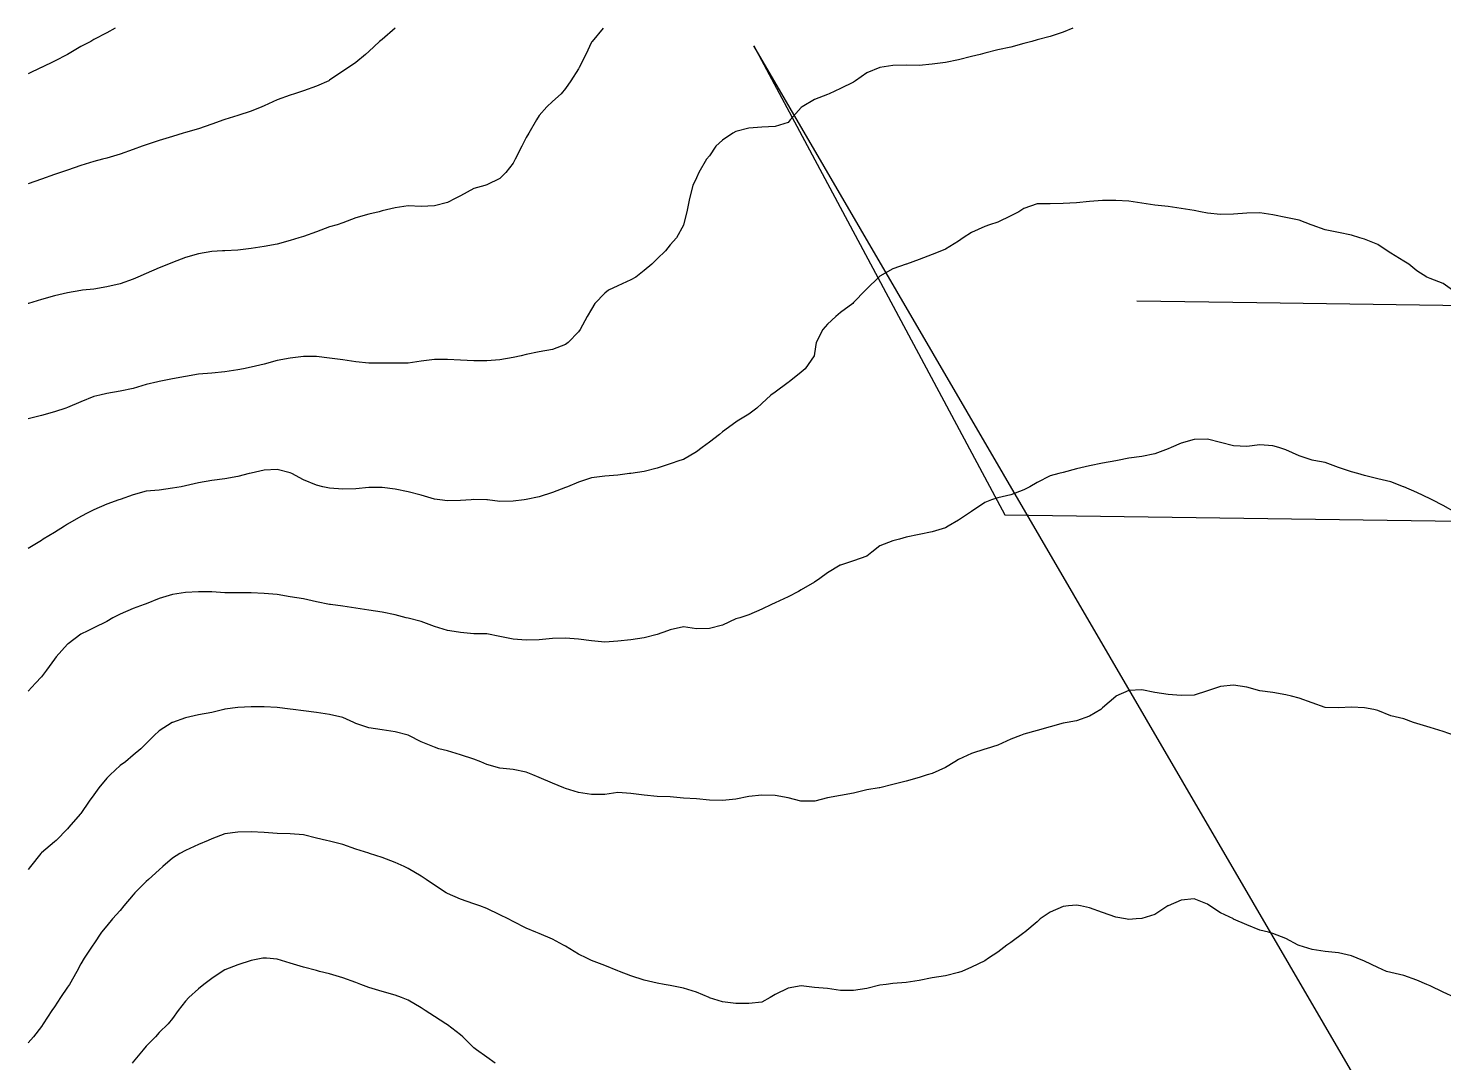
# Model space of a CAD drawing. Extents: x -921 to 579, y -863 to 637.
# Drawn here: x -921.3 to -565.9, y 377.1 to 636.9 of the extents above; entities that cross this region are included whole.
import ezdxf

# ---------------------------------------------------------------- set-up
doc = ezdxf.new("R2010")
doc.units = 0

msp = doc.modelspace()

# ---------------------------------------------------------------- linework, layer by layer
at = {"layer": 'CONTOURS'}
for points in [[(-899.4403, 636.8576, 1510), (-901.5432, 635.7507, 1510), (-904.8327, 634.0047, 1510), (-905.5551, 633.5681, 1510), (-908.1221, 632.2526, 1510), (-911.4116, 630.2963, 1510), (-911.4415, 630.2787, 1510), (-914.7011, 628.641, 1510), (-917.9906, 627.0285, 1510), (-918.0616, 626.9892, 1510), (-921.28, 625.4362, 1510)], [(-829.1731, 636.8576, 1520), (-829.1748, 636.856, 1520), (-832.4642, 634.0657, 1520), (-833.0954, 633.5681, 1520), (-835.7537, 630.9958, 1520), (-836.5757, 630.2787, 1520), (-839.0432, 628.2937, 1520), (-840.889, 626.9892, 1520), (-842.3327, 626.126, 1520), (-845.6221, 623.8158, 1520), (-845.8566, 623.6997, 1520), (-848.9116, 622.361, 1520), (-852.2011, 621.18, 1520), (-854.4331, 620.4102, 1520), (-855.4906, 620.0474, 1520), (-858.78, 618.8794, 1520), (-862.0695, 617.3683, 1520), (-862.6406, 617.1208, 1520), (-865.359, 616.0156, 1520), (-868.6485, 614.9451, 1520), (-871.9379, 613.9151, 1520), (-872.1652, 613.8313, 1520), (-875.2274, 612.7528, 1520), (-878.5169, 611.6458, 1520), (-881.8063, 610.717, 1520), (-882.3774, 610.5418, 1520), (-885.0958, 609.7057, 1520), (-888.3853, 608.6587, 1520), (-891.6748, 607.5887, 1520), (-892.6839, 607.2523, 1520), (-894.9642, 606.4482, 1520), (-898.2537, 605.256, 1520), (-901.5432, 604.2725, 1520), (-902.6815, 603.9629, 1520), (-904.8327, 603.4128, 1520), (-908.1221, 602.4004, 1520), (-911.4116, 601.2532, 1520), (-913.1786, 600.6734, 1520), (-914.7011, 600.1383, 1520), (-917.9906, 599.0101, 1520), (-921.28, 597.8083, 1520)], [(-776.9713, 636.8576, 1530), (-779.6869, 633.5681, 1530), (-779.8327, 633.3612, 1530), (-781.3171, 630.2787, 1530), (-782.9587, 626.9892, 1530), (-783.1221, 626.6879, 1530), (-785.0355, 623.6997, 1530), (-786.4116, 621.7245, 1530), (-787.5214, 620.4102, 1530), (-789.7011, 618.4885, 1530), (-791.0828, 617.1208, 1530), (-792.9906, 614.94, 1530), (-793.7015, 613.8313, 1530), (-795.6119, 610.5418, 1530), (-796.28, 609.462, 1530), (-797.4025, 607.2523, 1530), (-799.0406, 603.9629, 1530), (-799.5695, 603.0196, 1530), (-801.3552, 600.6734, 1530), (-802.859, 599.0948, 1530), (-806.1485, 597.5046, 1530), (-806.6514, 597.3839, 1530), (-809.4379, 596.6204, 1530), (-812.7274, 594.7527, 1530), (-814.1291, 594.0945, 1530), (-816.0169, 593.1274, 1530), (-819.3063, 592.3028, 1530), (-822.5958, 592.1375, 1530), (-825.8853, 592.2523, 1530), (-829.1748, 591.7828, 1530), (-832.4642, 591.0058, 1530), (-833.1981, 590.805, 1530), (-835.7537, 590.2027, 1530), (-839.0432, 589.2292, 1530), (-842.3327, 588.024, 1530), (-843.6977, 587.5155, 1530), (-845.6221, 586.9622, 1530), (-848.9116, 585.7361, 1530), (-852.2011, 584.5662, 1530), (-853.3577, 584.226, 1530), (-855.4906, 583.5878, 1530), (-858.78, 582.6621, 1530), (-862.0695, 582.0514, 1530), (-865.359, 581.5169, 1530), (-868.6485, 581.1593, 1530), (-871.9379, 580.9651, 1530), (-872.5248, 580.9366, 1530), (-875.2274, 580.8101, 1530), (-878.5169, 580.2058, 1530), (-881.8063, 579.2653, 1530), (-885.0958, 578.0485, 1530), (-886.0697, 577.6471, 1530), (-888.3853, 576.7069, 1530), (-891.6748, 575.3168, 1530), (-893.7857, 574.3576, 1530), (-894.9642, 573.8186, 1530), (-898.2537, 572.6963, 1530), (-901.5432, 571.9292, 1530), (-904.8327, 571.3789, 1530), (-907.7017, 571.0681, 1530), (-908.1221, 571.0216, 1530), (-911.4116, 570.4063, 1530), (-914.7011, 569.6781, 1530), (-917.9906, 568.7732, 1530), (-921.2243, 567.7787, 1530), (-921.28, 567.7646, 1530)], [(-659.0488, 636.8576, 1540), (-661.4116, 635.9285, 1540), (-664.7011, 634.8096, 1540), (-667.9906, 633.9428, 1540), (-669.2981, 633.5681, 1540), (-671.28, 633.0137, 1540), (-674.5695, 632.1474, 1540), (-677.859, 631.4167, 1540), (-681.1485, 630.598, 1540), (-682.2467, 630.2787, 1540), (-684.4379, 629.741, 1540), (-687.7274, 628.9003, 1540), (-691.0169, 628.2329, 1540), (-694.3063, 627.8199, 1540), (-697.5958, 627.5404, 1540), (-700.8853, 627.6384, 1540), (-704.1748, 627.5526, 1540), (-707.4642, 626.9913, 1540), (-707.4706, 626.9892, 1540), (-710.7537, 625.7049, 1540), (-713.6024, 623.6997, 1540), (-714.0432, 623.3474, 1540), (-717.3327, 621.7646, 1540), (-720.1617, 620.4102, 1540), (-720.6221, 620.2529, 1540), (-723.9116, 618.9976, 1540), (-726.9753, 617.1208, 1540), (-727.2011, 616.9323, 1540), (-729.9645, 613.8313, 1540), (-730.4906, 613.2283, 1540), (-733.78, 612.1865, 1540), (-737.0695, 612.0051, 1540), (-740.359, 611.7766, 1540), (-743.6485, 610.9721, 1540), (-744.392, 610.5418, 1540), (-746.9379, 608.7881, 1540), (-748.6106, 607.2523, 1540), (-750.2274, 604.8465, 1540), (-751, 603.9629, 1540), (-752.9096, 600.6734, 1540), (-753.5169, 599.2879, 1540), (-754.392, 597.3839, 1540), (-755.2893, 594.0945, 1540), (-755.8988, 590.805, 1540), (-756.7445, 587.5155, 1540), (-756.8063, 587.3814, 1540), (-758.537, 584.226, 1540), (-760.0958, 582.4488, 1540), (-761.2706, 580.9366, 1540), (-763.3853, 578.9727, 1540), (-764.7588, 577.6471, 1540), (-766.6748, 575.9904, 1540), (-768.7017, 574.3576, 1540), (-769.9642, 573.673, 1540), (-773.2537, 572.2004, 1540), (-775.6099, 571.0681, 1540), (-776.5432, 570.3682, 1540), (-779.0629, 567.7787, 1540), (-779.8327, 566.316, 1540), (-780.9752, 564.4892, 1540), (-782.7077, 561.1997, 1540), (-783.1221, 560.6058, 1540), (-785.7292, 557.9102, 1540), (-786.4116, 557.4622, 1540), (-789.7011, 556.204, 1540), (-792.9906, 555.5877, 1540), (-796.28, 554.9614, 1540), (-797.523, 554.6208, 1540), (-799.5695, 554.1624, 1540), (-802.859, 553.5863, 1540), (-806.1485, 553.3104, 1540), (-809.4379, 553.3387, 1540), (-812.7274, 553.4868, 1540), (-816.0169, 553.6648, 1540), (-819.3063, 553.6649, 1540), (-822.5958, 553.2739, 1540), (-825.8853, 552.7188, 1540), (-829.1748, 552.7492, 1540), (-832.4642, 552.7208, 1540), (-835.7537, 552.7892, 1540), (-839.0432, 553.0669, 1540), (-842.3327, 553.6176, 1540), (-845.6221, 553.9794, 1540), (-848.9116, 554.414, 1540), (-852.2011, 554.4248, 1540), (-855.4906, 553.9903, 1540), (-858.78, 553.4295, 1540), (-862.0695, 552.4968, 1540), (-865.359, 551.7116, 1540), (-867.2876, 551.3313, 1540), (-868.6485, 551.0467, 1540), (-871.9379, 550.5574, 1540), (-875.2274, 550.2593, 1540), (-878.5169, 550.0123, 1540), (-881.8063, 549.4459, 1540), (-885.0958, 548.8128, 1540), (-888.3853, 548.1204, 1540), (-888.7379, 548.0418, 1540), (-891.6748, 547.3861, 1540), (-894.9642, 546.4247, 1540), (-898.2537, 545.6987, 1540), (-901.5432, 545.1094, 1540), (-903.3159, 544.7523, 1540), (-904.8327, 544.412, 1540), (-908.1221, 543.0142, 1540), (-911.4116, 541.599, 1540), (-911.8331, 541.4629, 1540), (-914.7011, 540.5117, 1540), (-917.9906, 539.6459, 1540), (-921.28, 538.8185, 1540)], [(-563.6403, 571.0681, 1550), (-566.0169, 572.7432, 1550), (-569.3063, 573.9823, 1550), (-570.0884, 574.3576, 1550), (-572.5958, 575.9525, 1550), (-574.6482, 577.6471, 1550), (-575.8853, 578.4071, 1550), (-579.1748, 580.4034, 1550), (-580.0524, 580.9366, 1550), (-582.4642, 582.5348, 1550), (-585.7537, 583.8721, 1550), (-586.9832, 584.226, 1550), (-589.0432, 584.9218, 1550), (-592.3327, 585.5705, 1550), (-595.6221, 586.2059, 1550), (-598.9116, 587.4228, 1550), (-599.1498, 587.5155, 1550), (-602.2011, 588.6653, 1550), (-605.4906, 589.3475, 1550), (-608.78, 589.9817, 1550), (-612.0695, 590.5076, 1550), (-615.359, 590.4006, 1550), (-618.6485, 590.2031, 1550), (-621.9379, 590.1239, 1550), (-625.2274, 590.4366, 1550), (-626.9799, 590.805, 1550), (-628.5169, 591.0776, 1550), (-631.8063, 591.5871, 1550), (-635.0958, 592.09, 1550), (-638.3853, 592.448, 1550), (-641.6748, 592.9285, 1550), (-644.9642, 593.4641, 1550), (-648.2537, 593.5947, 1550), (-651.5432, 593.6261, 1550), (-654.8327, 593.3269, 1550), (-658.1221, 593.0035, 1550), (-661.4116, 592.8269, 1550), (-664.7011, 592.7491, 1550), (-667.9906, 592.7416, 1550), (-671.28, 591.6266, 1550), (-672.5381, 590.805, 1550), (-674.5695, 589.7234, 1550), (-677.859, 588.1335, 1550), (-679.9487, 587.5155, 1550), (-681.1485, 587.0935, 1550), (-684.4379, 585.6155, 1550), (-686.5603, 584.226, 1550), (-687.7274, 583.4325, 1550), (-691.0169, 581.352, 1550), (-691.9496, 580.9366, 1550), (-694.3063, 580.0084, 1550), (-697.5958, 578.7755, 1550), (-700.7655, 577.6471, 1550), (-700.8853, 577.6089, 1550), (-704.1748, 576.4217, 1550), (-707.4642, 574.5833, 1550), (-707.7508, 574.3576, 1550), (-710.7537, 571.3957, 1550), (-711.069, 571.0681, 1550), (-714.0432, 567.9642, 1550), (-714.2807, 567.7787, 1550), (-717.3327, 565.5164, 1550), (-718.5441, 564.4892, 1550), (-720.6221, 562.5616, 1550), (-721.7602, 561.1997, 1550), (-723.4934, 557.9102, 1550), (-723.9116, 555.1683, 1550), (-724.0006, 554.6208, 1550), (-726.2007, 551.3313, 1550), (-727.2011, 550.5021, 1550), (-730.231, 548.0418, 1550), (-730.4906, 547.8617, 1550), (-733.78, 545.5087, 1550), (-734.7987, 544.7523, 1550), (-737.0695, 542.5956, 1550), (-738.3611, 541.4629, 1550), (-740.359, 539.9413, 1550), (-743.2713, 538.1734, 1550), (-743.6485, 537.9457, 1550), (-746.9379, 535.5387, 1550), (-747.7254, 534.8839, 1550), (-750.2274, 532.93, 1550), (-752.0537, 531.5945, 1550), (-753.5169, 530.5087, 1550), (-756.8063, 528.5789, 1550), (-757.6514, 528.305, 1550), (-760.0958, 527.4935, 1550), (-763.3853, 526.3986, 1550), (-766.6748, 525.5915, 1550), (-769.9642, 525.0671, 1550), (-770.3329, 525.0155, 1550), (-773.2537, 524.6654, 1550), (-776.5432, 524.3433, 1550), (-779.8327, 523.9321, 1550), (-783.1221, 522.8716, 1550), (-785.8842, 521.726, 1550), (-786.4116, 521.4911, 1550), (-789.7011, 520.2503, 1550), (-792.9906, 519.1822, 1550), (-796.28, 518.5106, 1550), (-796.7471, 518.4366, 1550), (-799.5695, 518.0895, 1550), (-802.859, 518.0551, 1550), (-806.0006, 518.4366, 1550), (-806.1485, 518.4555, 1550), (-809.4379, 518.4836, 1550), (-810.0446, 518.4366, 1550), (-812.7274, 518.238, 1550), (-816.0169, 518.2053, 1550), (-817.9431, 518.4366, 1550), (-819.3063, 518.6396, 1550), (-822.5958, 519.6449, 1550), (-825.8853, 520.4765, 1550), (-829.1748, 521.1258, 1550), (-832.4642, 521.5443, 1550), (-835.7537, 521.5499, 1550), (-839.0432, 521.1741, 1550), (-842.3327, 521.08, 1550), (-845.6221, 521.382, 1550), (-847.3084, 521.726, 1550), (-848.9116, 522.1401, 1550), (-852.2011, 523.4887, 1550), (-855.1363, 525.0155, 1550), (-855.4906, 525.1947, 1550), (-858.78, 526.0514, 1550), (-862.0695, 525.8956, 1550), (-865.359, 525.1516, 1550), (-865.8046, 525.0155, 1550), (-868.6485, 524.2819, 1550), (-871.9379, 523.6935, 1550), (-875.2274, 523.3229, 1550), (-878.5169, 522.6741, 1550), (-881.8063, 521.9426, 1550), (-882.9331, 521.726, 1550), (-885.0958, 521.3313, 1550), (-888.3853, 520.8807, 1550), (-891.6748, 520.6217, 1550), (-894.9642, 519.6817, 1550), (-898.2537, 518.5387, 1550), (-898.5133, 518.4366, 1550), (-901.5432, 517.3521, 1550), (-904.8327, 515.8987, 1550), (-906.3427, 515.1471, 1550), (-908.1221, 514.2407, 1550), (-911.4116, 512.2924, 1550), (-912.1508, 511.8576, 1550), (-914.7011, 510.2675, 1550), (-917.5112, 508.5681, 1550), (-917.9906, 508.2353, 1550), (-921.28, 506.1913, 1550)], [(-562.7274, 515.1968, 1560), (-566.0169, 517.0317, 1560), (-568.7543, 518.4366, 1560), (-569.3063, 518.6992, 1560), (-572.5958, 520.2562, 1560), (-575.8853, 521.6768, 1560), (-576.0229, 521.726, 1560), (-579.1748, 522.9707, 1560), (-582.4642, 523.7392, 1560), (-585.7537, 524.5519, 1560), (-587.4571, 525.0155, 1560), (-589.0432, 525.4591, 1560), (-592.3327, 526.5548, 1560), (-595.6221, 527.7708, 1560), (-598.4994, 528.305, 1560), (-598.9116, 528.4024, 1560), (-602.2011, 529.4828, 1560), (-605.4906, 530.9768, 1560), (-607.2631, 531.5945, 1560), (-608.78, 531.9784, 1560), (-612.0695, 532.2327, 1560), (-615.359, 531.8286, 1560), (-618.6485, 532.018, 1560), (-621.9379, 532.8162, 1560), (-625.2274, 533.6673, 1560), (-628.5169, 533.5699, 1560), (-631.8063, 532.6633, 1560), (-634.2835, 531.5945, 1560), (-635.0958, 531.2164, 1560), (-638.3853, 530.0212, 1560), (-641.6748, 529.3346, 1560), (-644.9642, 528.8998, 1560), (-647.794, 528.305, 1560), (-648.2537, 528.222, 1560), (-651.5432, 527.6367, 1560), (-654.8327, 526.9833, 1560), (-658.1221, 526.2199, 1560), (-661.4116, 525.3139, 1560), (-662.4892, 525.0155, 1560), (-664.7011, 524.4889, 1560), (-667.9906, 522.7967, 1560), (-669.819, 521.726, 1560), (-671.28, 520.9211, 1560), (-674.5695, 519.6965, 1560), (-677.859, 518.9113, 1560), (-679.4147, 518.4366, 1560), (-681.1485, 517.7554, 1560), (-684.4379, 515.5075, 1560), (-684.9203, 515.1471, 1560), (-687.7274, 513.3558, 1560), (-690.2879, 511.8576, 1560), (-691.0169, 511.3993, 1560), (-694.3063, 510.4121, 1560), (-697.5958, 509.7019, 1560), (-700.8853, 509.0435, 1560), (-702.5636, 508.5681, 1560), (-704.1748, 508.1547, 1560), (-707.4642, 506.8649, 1560), (-709.464, 505.2787, 1560), (-710.7537, 504.2568, 1560), (-714.0432, 503.115, 1560), (-717.3327, 502.0246, 1560), (-717.3968, 501.9892, 1560), (-720.6221, 500.1395, 1560), (-722.5319, 498.6997, 1560), (-723.9116, 497.7598, 1560), (-727.2011, 495.7942, 1560), (-727.8832, 495.4102, 1560), (-730.4906, 494.0582, 1560), (-733.78, 492.548, 1560), (-734.6679, 492.1208, 1560), (-737.0695, 490.9721, 1560), (-740.359, 489.5768, 1560), (-742.647, 488.8313, 1560), (-743.6485, 488.5131, 1560), (-746.9379, 486.9348, 1560), (-750.2274, 486.0957, 1560), (-753.5169, 486.0596, 1560), (-756.8063, 486.5002, 1560), (-760.0958, 485.7507, 1560), (-760.7805, 485.5418, 1560), (-763.3853, 484.6514, 1560), (-766.6748, 483.7919, 1560), (-769.9642, 483.2979, 1560), (-773.2537, 482.9175, 1560), (-776.5432, 482.6962, 1560), (-779.8327, 482.9991, 1560), (-783.1221, 483.4026, 1560), (-786.4116, 483.6743, 1560), (-789.7011, 483.6428, 1560), (-792.9906, 483.2375, 1560), (-796.28, 483.1701, 1560), (-799.5695, 483.4787, 1560), (-802.859, 484.0854, 1560), (-806.1485, 484.7564, 1560), (-809.4379, 484.7678, 1560), (-812.7274, 485.0997, 1560), (-815.4061, 485.5418, 1560), (-816.0169, 485.6466, 1560), (-819.3063, 486.5969, 1560), (-822.5958, 487.8448, 1560), (-825.8853, 488.7045, 1560), (-826.4323, 488.8313, 1560), (-829.1748, 489.5111, 1560), (-832.4642, 490.1815, 1560), (-835.7537, 490.749, 1560), (-839.0432, 491.2067, 1560), (-842.3327, 491.6903, 1560), (-845.397, 492.1208, 1560), (-845.6221, 492.1541, 1560), (-848.9116, 492.8141, 1560), (-852.2011, 493.5494, 1560), (-855.4906, 494.109, 1560), (-858.78, 494.678, 1560), (-862.0695, 494.9418, 1560), (-865.359, 495.04, 1560), (-868.6485, 495.069, 1560), (-871.9379, 495.1153, 1560), (-875.2274, 495.3598, 1560), (-878.5169, 495.3671, 1560), (-881.8063, 495.1748, 1560), (-885.0958, 494.6278, 1560), (-888.3853, 493.6937, 1560), (-891.6748, 492.3194, 1560), (-892.1998, 492.1208, 1560), (-894.9642, 491.1328, 1560), (-898.2537, 489.7022, 1560), (-900.0369, 488.8313, 1560), (-901.5432, 487.9029, 1560), (-904.8327, 486.2916, 1560), (-906.3704, 485.5418, 1560), (-908.1221, 484.68, 1560), (-911.3035, 482.2523, 1560), (-911.4116, 482.1567, 1560), (-914.2861, 478.9629, 1560), (-914.7011, 478.4339, 1560), (-916.7204, 475.6734, 1560), (-917.9906, 473.9905, 1560), (-919.4756, 472.3839, 1560), (-921.28, 470.3823, 1560)], [(-563.149, 459.226, 1570), (-566.0169, 460.2627, 1570), (-569.3063, 461.2194, 1570), (-572.5958, 462.2463, 1570), (-573.4434, 462.5155, 1570), (-575.8853, 463.45, 1570), (-579.1748, 464.1991, 1570), (-582.4642, 465.5129, 1570), (-583.4451, 465.805, 1570), (-585.7537, 466.2168, 1570), (-589.0432, 466.3519, 1570), (-592.3327, 466.1948, 1570), (-595.6221, 466.298, 1570), (-598.9116, 467.4218, 1570), (-602.2011, 468.5885, 1570), (-604.1178, 469.0945, 1570), (-605.4906, 469.4649, 1570), (-608.78, 470.0552, 1570), (-612.0695, 470.4889, 1570), (-615.359, 471.3857, 1570), (-618.6485, 471.8571, 1570), (-621.9379, 471.5822, 1570), (-625.2274, 470.4935, 1570), (-628.5169, 469.3832, 1570), (-631.8063, 469.3009, 1570), (-635.0958, 469.5247, 1570), (-638.3853, 470.0848, 1570), (-641.6748, 470.7391, 1570), (-644.9642, 470.5608, 1570), (-648.208, 469.0945, 1570), (-648.2537, 469.0629, 1570), (-651.5432, 466.1539, 1570), (-652.0062, 465.805, 1570), (-654.8327, 464.1372, 1570), (-658.1221, 462.923, 1570), (-660.4697, 462.5155, 1570), (-661.4116, 462.3579, 1570), (-664.7011, 461.3851, 1570), (-667.9906, 460.4651, 1570), (-671.28, 459.5559, 1570), (-672.1811, 459.226, 1570), (-674.5695, 458.2888, 1570), (-677.859, 456.7846, 1570), (-680.7559, 455.9366, 1570), (-681.1485, 455.8252, 1570), (-684.4379, 454.7648, 1570), (-687.7274, 453.2029, 1570), (-688.677, 452.6471, 1570), (-691.0169, 451.1969, 1570), (-694.3063, 449.7444, 1570), (-695.5553, 449.3576, 1570), (-697.5958, 448.7298, 1570), (-700.8853, 447.8138, 1570), (-704.1748, 446.9273, 1570), (-707.4642, 446.0918, 1570), (-707.6145, 446.0681, 1570), (-710.7537, 445.57, 1570), (-714.0432, 444.7686, 1570), (-717.3327, 444.1499, 1570), (-720.6221, 443.5954, 1570), (-723.7774, 442.7787, 1570), (-723.9116, 442.7464, 1570), (-727.2011, 442.7448, 1570), (-727.3238, 442.7787, 1570), (-730.4906, 443.6234, 1570), (-733.78, 444.1985, 1570), (-737.0695, 444.2757, 1570), (-740.359, 443.9284, 1570), (-743.6485, 443.296, 1570), (-746.9379, 442.9219, 1570), (-750.2274, 442.9648, 1570), (-753.5169, 443.3297, 1570), (-756.8063, 443.5419, 1570), (-760.0958, 443.8078, 1570), (-763.3853, 443.9467, 1570), (-766.6748, 444.2348, 1570), (-769.9642, 444.6436, 1570), (-773.2537, 444.9193, 1570), (-776.5432, 444.4596, 1570), (-779.8327, 444.4232, 1570), (-783.1221, 444.9548, 1570), (-786.4116, 445.935, 1570), (-786.8089, 446.0681, 1570), (-789.7011, 447.2921, 1570), (-792.9906, 448.6872, 1570), (-794.5667, 449.3576, 1570), (-796.28, 450.0257, 1570), (-799.5695, 450.6718, 1570), (-802.859, 451.0365, 1570), (-806.1485, 451.9915, 1570), (-807.6692, 452.6471, 1570), (-809.4379, 453.3353, 1570), (-812.7274, 454.4253, 1570), (-816.0169, 455.3848, 1570), (-818.1794, 455.9366, 1570), (-819.3063, 456.3015, 1570), (-822.5958, 457.6187, 1570), (-825.741, 459.226, 1570), (-825.8853, 459.2908, 1570), (-829.1748, 460.1888, 1570), (-832.4642, 460.7081, 1570), (-835.7537, 461.1957, 1570), (-839.0432, 462.2619, 1570), (-839.5838, 462.5155, 1570), (-842.3327, 463.7739, 1570), (-845.6221, 464.5335, 1570), (-848.9116, 465.0183, 1570), (-852.2011, 465.4722, 1570), (-854.774, 465.805, 1570), (-855.4906, 465.8982, 1570), (-858.78, 466.2888, 1570), (-862.0695, 466.4809, 1570), (-865.359, 466.4692, 1570), (-868.6485, 466.2907, 1570), (-871.9379, 465.8819, 1570), (-872.2232, 465.805, 1570), (-875.2274, 465.0083, 1570), (-878.5169, 464.4092, 1570), (-881.8063, 463.7098, 1570), (-885.0958, 462.5344, 1570), (-885.1259, 462.5155, 1570), (-888.3853, 460.3831, 1570), (-889.715, 459.226, 1570), (-891.6748, 457.2123, 1570), (-893.0141, 455.9366, 1570), (-894.9642, 454.2937, 1570), (-896.8941, 452.6471, 1570), (-898.2537, 451.6718, 1570), (-900.739, 449.3576, 1570), (-901.5432, 448.5373, 1570), (-903.5696, 446.0681, 1570), (-904.8327, 444.3529, 1570), (-906.0094, 442.7787, 1570), (-908.1221, 439.6808, 1570), (-908.267, 439.4892, 1570), (-911.096, 436.1997, 1570), (-911.4116, 435.8028, 1570), (-914.2738, 432.9102, 1570), (-914.7011, 432.5155, 1570), (-917.9906, 429.7513, 1570), (-918.1121, 429.6208, 1570), (-920.7518, 426.3313, 1570), (-921.28, 425.5963, 1570)], [(-563.0972, 393.4366, 1580), (-566.0169, 394.7825, 1580), (-569.3063, 396.3862, 1580), (-570.1008, 396.726, 1580), (-572.5958, 397.7691, 1580), (-575.8853, 398.9876, 1580), (-579.1748, 399.6882, 1580), (-580.2261, 400.0155, 1580), (-582.4642, 400.9644, 1580), (-585.7537, 402.5572, 1580), (-587.6223, 403.305, 1580), (-589.0432, 403.9239, 1580), (-592.3327, 404.6984, 1580), (-595.6221, 405.0046, 1580), (-598.9116, 405.536, 1580), (-602.2011, 406.5017, 1580), (-602.4306, 406.5945, 1580), (-605.4906, 408.2681, 1580), (-608.78, 409.5381, 1580), (-609.9101, 409.8839, 1580), (-612.0695, 410.3913, 1580), (-615.359, 411.6788, 1580), (-618.6485, 413.1543, 1580), (-618.6941, 413.1734, 1580), (-621.9379, 414.7496, 1580), (-624.6047, 416.4629, 1580), (-625.2274, 416.9274, 1580), (-628.5169, 418.2095, 1580), (-631.8063, 417.8914, 1580), (-635.0958, 416.4773, 1580), (-635.1223, 416.4629, 1580), (-638.3853, 414.2949, 1580), (-641.6748, 413.306, 1580), (-643.0745, 413.1734, 1580), (-644.9642, 413.0172, 1580), (-645.8055, 413.1734, 1580), (-648.2537, 413.6534, 1580), (-651.5432, 414.8268, 1580), (-654.8327, 415.9369, 1580), (-657.117, 416.4629, 1580), (-658.1221, 416.613, 1580), (-660.1266, 416.4629, 1580), (-661.4116, 416.3418, 1580), (-664.7011, 414.8503, 1580), (-667.2059, 413.1734, 1580), (-667.9906, 412.478, 1580), (-671.0466, 409.8839, 1580), (-671.28, 409.6974, 1580), (-674.5695, 407.2619, 1580), (-675.595, 406.5945, 1580), (-677.859, 404.7939, 1580), (-680.216, 403.305, 1580), (-681.1485, 402.6964, 1580), (-684.4379, 401.0555, 1580), (-686.8931, 400.0155, 1580), (-687.7274, 399.7058, 1580), (-691.0169, 398.9239, 1580), (-694.3063, 398.4045, 1580), (-697.5958, 397.7066, 1580), (-700.8853, 397.2326, 1580), (-704.1748, 396.9566, 1580), (-705.8959, 396.726, 1580), (-707.4642, 396.5122, 1580), (-710.7537, 395.7262, 1580), (-714.0432, 395.2023, 1580), (-717.3327, 395.1728, 1580), (-720.6221, 395.7132, 1580), (-723.9116, 395.975, 1580), (-727.2011, 396.3555, 1580), (-730.4906, 395.7774, 1580), (-733.78, 394.1925, 1580), (-735.0404, 393.4366, 1580), (-737.0695, 392.2452, 1580), (-740.359, 391.9469, 1580), (-743.6485, 391.9377, 1580), (-746.9379, 392.3632, 1580), (-750.2274, 393.3949, 1580), (-750.3158, 393.4366, 1580), (-753.5169, 394.8163, 1580), (-756.8063, 395.8099, 1580), (-760.0958, 396.4423, 1580), (-761.6381, 396.726, 1580), (-763.3853, 397.04, 1580), (-766.6748, 397.8375, 1580), (-769.9642, 398.9033, 1580), (-772.8674, 400.0155, 1580), (-773.2537, 400.1627, 1580), (-776.5432, 401.4675, 1580), (-779.8327, 402.7308, 1580), (-781.0781, 403.305, 1580), (-783.1221, 404.2969, 1580), (-786.4116, 406.3102, 1580), (-786.8841, 406.5945, 1580), (-789.7011, 408.1155, 1580), (-792.9906, 409.5305, 1580), (-793.8806, 409.8839, 1580), (-796.28, 410.8281, 1580), (-799.5695, 412.5469, 1580), (-800.7661, 413.1734, 1580), (-802.859, 414.2065, 1580), (-806.1485, 415.7785, 1580), (-807.8718, 416.4629, 1580), (-809.4379, 416.9825, 1580), (-812.7274, 418.1129, 1580), (-816.0169, 419.5394, 1580), (-816.401, 419.7523, 1580), (-819.3063, 421.6547, 1580), (-821.3484, 423.0418, 1580), (-822.5958, 423.9601, 1580), (-825.8853, 425.8465, 1580), (-826.8909, 426.3313, 1580), (-829.1748, 427.3436, 1580), (-832.4642, 428.6326, 1580), (-835.5746, 429.6208, 1580), (-835.7537, 429.6728, 1580), (-839.0432, 430.7258, 1580), (-842.3327, 431.8594, 1580), (-845.6221, 432.7279, 1580), (-846.3699, 432.9102, 1580), (-848.9116, 433.4952, 1580), (-852.2011, 434.2817, 1580), (-855.4906, 434.5462, 1580), (-858.78, 434.6663, 1580), (-862.0695, 434.9051, 1580), (-865.359, 435.0933, 1580), (-868.6485, 434.9919, 1580), (-871.9379, 434.5683, 1580), (-875.2274, 433.3183, 1580), (-876.1584, 432.9102, 1580), (-878.5169, 431.8322, 1580), (-881.8063, 430.3354, 1580), (-883.2255, 429.6208, 1580), (-885.0958, 428.4283, 1580), (-887.4768, 426.3313, 1580), (-888.3853, 425.503, 1580), (-891.0736, 423.0418, 1580), (-891.6748, 422.5642, 1580), (-894.5147, 419.7523, 1580), (-894.9642, 419.2674, 1580), (-897.2656, 416.4629, 1580), (-898.2537, 415.2775, 1580), (-900.1042, 413.1734, 1580), (-901.5432, 411.4839, 1580), (-902.8993, 409.8839, 1580), (-904.8327, 406.9504, 1580), (-905.0385, 406.5945, 1580), (-907.2577, 403.305, 1580), (-908.1221, 401.8676, 1580), (-909.0648, 400.0155, 1580), (-910.9496, 396.726, 1580), (-911.4116, 396.0475, 1580), (-913.1835, 393.4366, 1580), (-914.7011, 391.1395, 1580), (-915.366, 390.1471, 1580), (-917.5243, 386.8576, 1580), (-917.9906, 386.1755, 1580), (-919.9848, 383.5681, 1580), (-921.28, 382.0832, 1580)], [(-804.0162, 376.9892, 1590), (-806.1485, 378.4482, 1590), (-808.753, 380.2787, 1590), (-809.4379, 380.8442, 1590), (-812.1385, 383.5681, 1590), (-812.7274, 384.0477, 1590), (-816.0169, 386.601, 1590), (-816.4039, 386.8576, 1590), (-819.3063, 388.6653, 1590), (-821.6245, 390.1471, 1590), (-822.5958, 390.8258, 1590), (-825.8853, 392.7629, 1590), (-827.5341, 393.4366, 1590), (-829.1748, 394.0171, 1590), (-832.4642, 394.9133, 1590), (-835.7537, 395.9367, 1590), (-837.8066, 396.726, 1590), (-839.0432, 397.1987, 1590), (-842.3327, 398.3772, 1590), (-845.6221, 399.3622, 1590), (-848.1579, 400.0155, 1590), (-848.9116, 400.2252, 1590), (-852.2011, 401.0931, 1590), (-855.4906, 402.072, 1590), (-858.78, 403.0674, 1590), (-861.4616, 403.305, 1590), (-862.0695, 403.3532, 1590), (-862.3989, 403.305, 1590), (-865.359, 402.7724, 1590), (-868.6485, 401.6139, 1590), (-871.9379, 400.429, 1590), (-872.6066, 400.0155, 1590), (-875.2274, 398.2344, 1590), (-877.232, 396.726, 1590), (-878.5169, 395.6497, 1590), (-881.0001, 393.4366, 1590), (-881.8063, 392.5069, 1590), (-883.6598, 390.1471, 1590), (-885.0958, 388.1757, 1590), (-886.1845, 386.8576, 1590), (-888.3853, 384.6754, 1590), (-889.3497, 383.5681, 1590), (-891.6748, 381.2043, 1590), (-892.4476, 380.2787, 1590), (-894.9642, 377.3023, 1590), (-895.1818, 376.9892, 1590)]]:
    msp.add_polyline3d(points, dxfattribs=at)
at = {"layer": 'PARCELS'}
for points in [[(-292.5827, 433.8116, 0), (-297.161, 104.7968, 0), (-300.2965, -120.5687, 0), (-739.1295, 632.4414, 0), (-676.0517, 514.6259, 0), (-538.068, 512.7175, 0), (-292.5827, 433.8116, 0)], [(-291.7394, 494.0027, 0), (-513.6094, 566.5226, 0), (-612.7872, 567.8926, 0), (-642.9708, 568.3095, 0)]]:
    msp.add_polyline3d(points, dxfattribs=at)

doc.saveas('drawing.dxf')
